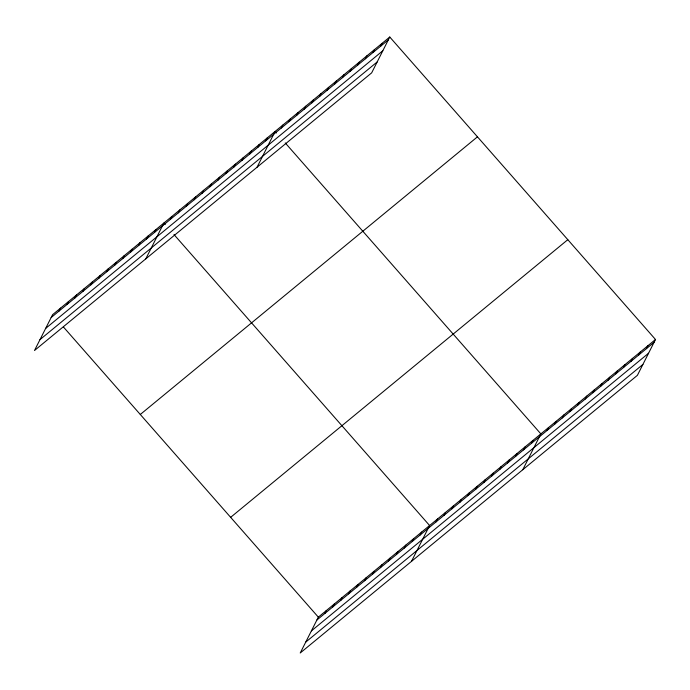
<?xml version="1.0" encoding="UTF-8"?>
<svg xmlns="http://www.w3.org/2000/svg" width="690" height="690" viewBox="0 0 690 690"><rect width="100%" height="100%" fill="white"/><g stroke="black" fill="none" stroke-linecap="round" stroke-linejoin="round"><path stroke-width="1.03" d="M59.099 310.992L60.548 308.12M67.051 304.445L68.5 301.573M74.994 297.899L76.443 295.027M82.938 291.353L84.396 288.489M90.89 284.815L92.339 281.943M98.834 278.268L100.283 275.396M106.786 271.722L108.235 268.85M114.73 265.176L116.179 262.304M122.682 258.629L124.131 255.766M130.626 252.091L132.075 249.219M138.569 245.545L140.018 242.673M146.522 238.999L147.971 236.127M154.465 232.452L155.914 229.589M145.763 258.879L163.866 223.043L165.212 224.578M170.361 219.368L171.81 216.496M178.313 212.822L179.762 209.95M186.257 206.275L187.706 203.403M194.201 199.729L195.65 196.866M202.153 193.191L203.602 190.319M210.096 186.645L211.545 183.773M218.049 180.099L219.498 177.226M225.992 173.552L227.441 170.68M233.945 167.006L235.394 164.142M241.888 160.468L243.337 157.596M249.832 153.922L251.281 151.05M257.784 147.375L259.233 144.503M265.728 140.829L267.177 137.966M257.025 167.256L275.129 131.419L276.474 132.954M281.322 127.995L282.771 125.123M288.963 121.699L290.412 118.827M296.605 115.403L298.054 112.539M304.247 109.115L305.696 106.243M311.889 102.819L313.338 99.947M319.53 96.522L320.979 93.659M327.172 90.235L328.621 87.363M334.814 83.939L336.263 81.066M342.456 77.642L343.905 74.779M350.097 71.355L351.546 68.483M357.739 65.058L359.188 62.186M365.381 58.762L366.83 55.899M373.023 52.475L374.472 49.602M380.664 46.178L382.122 43.306M389.764 37.019L371.66 72.855L34.5 350.503L52.604 314.666L389.764 37.019L655.5 339.497L637.396 375.334L300.236 652.982L318.34 617.145L655.5 339.497M324.843 613.47L326.292 610.607M332.787 606.924L334.236 604.061M340.731 600.386L342.18 597.514M348.683 593.84L350.132 590.968M356.627 587.293L358.076 584.421M364.579 580.747L366.028 577.884M372.522 574.201L373.971 571.337M380.475 567.663L381.924 564.791M388.418 561.117L389.867 558.245M396.362 554.57L397.811 551.698M404.314 548.024L405.763 545.16M412.258 541.486L413.707 538.614M420.21 534.94L421.659 532.068M411.499 561.358L429.603 525.521L173.984 234.557M436.106 521.847L437.555 518.975M444.05 515.301L445.499 512.437M451.993 508.763L453.442 505.891M459.945 502.216L461.394 499.344M467.889 495.67L469.338 492.798M475.841 489.124L477.29 486.26M483.785 482.577L485.234 479.714M491.729 476.04L493.186 473.168M499.681 469.493L501.13 466.621M507.624 462.947L509.073 460.075M515.577 456.401L517.026 453.537M523.52 449.863L524.969 446.991M531.473 443.316L532.922 440.444M522.761 469.735L540.865 433.898L285.246 142.934M547.058 430.474L548.507 427.61M554.7 424.186L556.149 421.314M562.341 417.89L563.79 415.018M569.983 411.594L571.432 408.73M577.625 405.306L579.074 402.434M585.267 399.01L586.716 396.138M592.908 392.714L594.366 389.85M600.559 386.426L602.008 383.554M608.201 380.13L609.65 377.257M615.842 373.833L617.291 370.97M623.484 367.546L624.933 364.674M631.126 361.25L632.575 358.377M638.768 354.953L640.216 352.09M646.409 348.666L647.858 345.794M51.155 317.538L388.315 39.891M45.661 328.414L382.812 50.767M39.994 339.618L377.154 61.971M140.294 414.483L477.454 136.836M230.65 517.327L567.81 239.68M316.891 620.017L654.051 342.369M311.397 630.893L648.557 353.245M305.739 642.105L642.89 364.458M63.394 326.948L318.34 617.145"/></g></svg>
